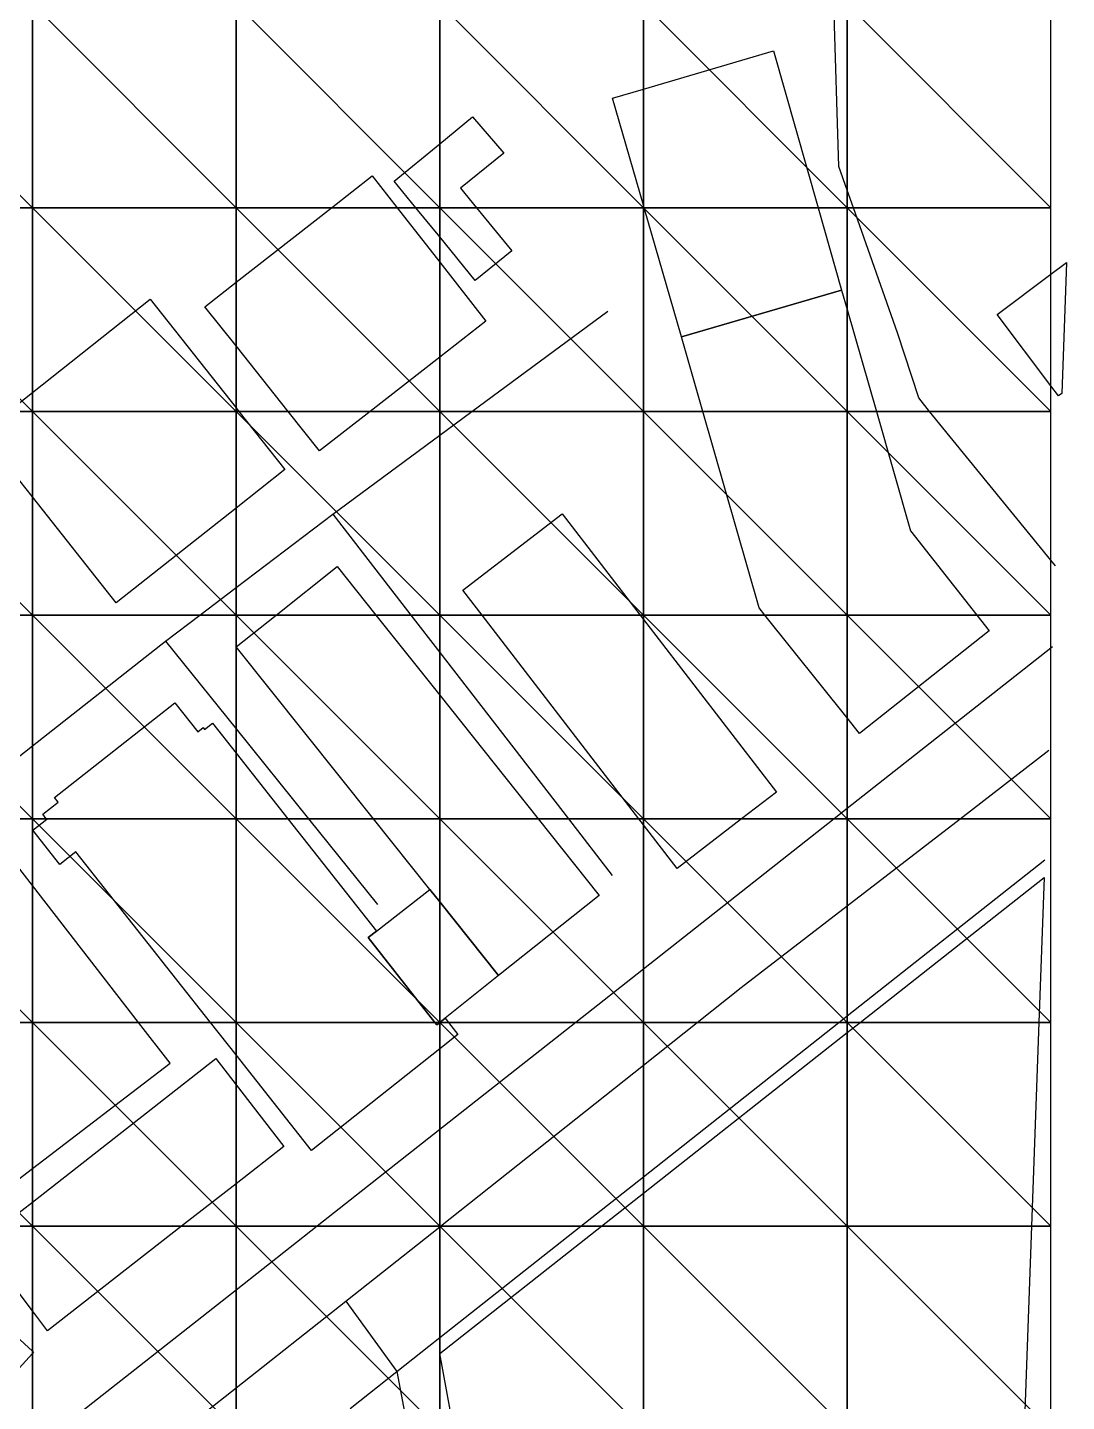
# Model space of a CAD drawing. Extents: x 0 to 812, y 0 to 720.
# Drawn here: x 659.3 to 812.3, y 274.2 to 476.5 of the extents above; entities that cross this region are included whole.
import ezdxf

# ---------------------------------------------------------------- set-up
doc = ezdxf.new("R2010")
doc.units = 0
doc.header["$LTSCALE"] = 0.0254
doc.layers.get('0').update_dxf_attribs({"color": 13, "linetype": 'CONTINUOUS'})
for name, color, linetype in [('BUILDINGS', 250, 'CONTINUOUS'), ('MAJOR_ROADS', 250, 'CONTINUOUS'), ('MINOR_ROADS', 250, 'CONTINUOUS'), ('PARKS', 250, 'CONTINUOUS'), ('PATHS', 250, 'CONTINUOUS'), ('TOPOGRAPHY', 250, 'CONTINUOUS')]:
    doc.layers.add(name, color=color, linetype=linetype)

# ---------------------------------------------------------------- blocks, each defined once
blk = doc.blocks.new('GROUP1')
at = {"color": 0}
blk.add_polyline3d([(722.07, 270, 5.42), (720, 281.23, 5.28), (719.99, 281.26, 5.28), (743.8, 300, 5.62), (750, 304.88, 5.7), (780, 328.5, 6.1), (781.91, 330, 6.09), (809.02, 351.35, 5.72), (809.02, 351.35, 5.72), (808.25, 330, 6.35), (807.16, 300, 7.34), (806.07, 270, 7.78)], dxfattribs=at)
blk = doc.blocks.new('GROUP4')
at = {"color": 0}
blk.add_polyline3d([(787.39, 431.56, 5.76), (780.91, 450, 6.34), (780, 452.6, 6.46), (778.78, 456.08, 6.61), (778.05, 480, 7.46), (777.77, 489.01, 7.88), (780, 502.39, 8.29), (781.27, 510, 8.46), (786.27, 540, 9.09), (787.48, 547.26, 9.24), (788.96, 570, 10.08), (790.91, 600, 11.59), (792.86, 630, 12.69), (794.82, 660, 13.12), (796.77, 690, 13.09), (796.89, 691.8, 13.09)], dxfattribs=at)
blk = doc.blocks.new('GROUP22')
at = {"color": 0}
blk.add_polyline3d([(810.68, 397.23, 5.09), (810, 398.07, 5.09), (792.13, 420, 5.45), (790.53, 421.97, 5.51), (787.39, 431.56, 5.76)], dxfattribs=at)
blk = doc.blocks.new('GROUP23')
at = {"color": 0}
blk.add_polyline3d([(679.62, 386.16, 5.43), (690, 373.27, 5.07), (700.69, 360, 4.79), (710.85, 347.39, 4.82)], dxfattribs=at)
blk = doc.blocks.new('GROUP36')
at = {"color": 0}
blk.add_polyline3d([(810.25, 385.33, 5.13), (810, 385.13, 5.13), (780, 361.5, 5.51), (778.1, 360, 5.5), (750, 337.86, 5.41), (740.02, 330, 5.26), (720, 314.22, 5.01), (701.95, 300, 4.93), (690, 290.59, 4.93), (663.87, 270, 5.31), (660, 266.95, 5.34), (630, 243.31, 5.96), (629.97, 243.29, 5.96), (625.68, 240, 6.09), (600, 220.34, 6.26), (586.51, 210, 6.16), (573.67, 200.17, 5.82)], dxfattribs=at)
blk = doc.blocks.new('GROUP37')
at = {"color": 0}
blk.add_polyline3d([(652.52, 416.86, 7.25), (656.48, 420, 7.49), (660, 422.79, 7.86), (677.35, 436.52, 9.04), (690, 420.53, 7.1), (690.42, 420, 7.04), (697.2, 411.43, 6.5), (690, 405.75, 6.32), (672.34, 391.81, 5.67), (660, 407.4, 6.71), (652.52, 416.86, 7.25)], close=True, dxfattribs=at)
blk = doc.blocks.new('GROUP90')
at = {"color": 0}
blk.add_polyline3d([(764.4, 335.13, 5.69), (780, 347.17, 5.76), (796.63, 360, 5.49), (809.7, 370.09, 5.33)], dxfattribs=at)
blk = doc.blocks.new('GROUP115')
at = {"color": 0}
blk.add_polyline3d([(650.11, 362.93, 4.83), (660, 370.72, 5), (679.62, 386.16, 5.43), (684.67, 390, 5.53), (690, 394.05, 5.72), (704.25, 404.88, 6.11), (720, 416.51, 6.3), (724.73, 420, 6.35), (744.74, 434.77, 6.7)], dxfattribs=at)
blk = doc.blocks.new('GROUP316')
at = {"color": 0}
blk.add_polyline3d([(723.4, 393.69, 5.54), (738.01, 404.93, 5.78), (749.51, 390, 5.38), (750, 389.36, 5.38), (769.57, 363.93, 5.43), (764.45, 360, 5.4), (754.94, 352.69, 5.38), (750, 359.11, 5.3), (749.31, 360, 5.28), (726.24, 390, 5.42), (723.4, 393.69, 5.54)], close=True, dxfattribs=at)
blk = doc.blocks.new('GROUP433')
at = {"color": 0}
blk.add_polyline3d([(612.7, 275.2, 6.22), (621.28, 281.69, 5.85), (626.09, 275.34, 5.81), (629.82, 278.13, 5.66), (630, 277.89, 5.65), (634.69, 271.75, 5.68), (650.92, 289.89, 5.12), (660, 281.59, 5.12), (660.18, 281.42, 5.12), (660, 281.23, 5.12), (649.77, 270, 5.48), (633.92, 252.6, 5.84), (632.89, 252.21, 5.86), (631.79, 252.13, 5.88), (630.73, 252.33, 5.89), (630, 252.68, 5.9), (629.73, 252.81, 5.91), (616.66, 270, 6.18), (612.7, 275.2, 6.22)], close=True, dxfattribs=at)
blk = doc.blocks.new('GROUP442')
at = {"color": 0}
blk.add_polyline3d([(812.3, 441.94, 5.35), (811.6, 422.63, 5.16), (811.13, 422.27, 5.16), (810, 423.76, 5.17), (802.07, 434.27, 5.46), (810, 440.21, 5.33), (812.3, 441.94, 5.35)], close=True, dxfattribs=at)
blk = doc.blocks.new('GROUP443')
at = {"color": 0}
blk.add_polyline3d([(690.03, 385.34, 5.39), (695.89, 390, 5.5), (704.89, 397.17, 5.77), (710.59, 390, 5.46), (720, 378.18, 5.24), (734.47, 360, 5.11), (743.47, 348.69, 5.26), (728.65, 336.9, 5.04), (720, 347.75, 4.92), (718.53, 349.6, 4.91), (710.23, 360, 4.87), (690.03, 385.34, 5.39)], close=True, dxfattribs=at)
blk = doc.blocks.new('GROUP444')
at = {"color": 0}
blk.add_polyline3d([(704.25, 404.88, 6.11), (715.75, 390, 5.44), (720, 384.51, 5.34), (738.96, 360, 5.16), (745.4, 351.66, 5.27)], dxfattribs=at)
blk = doc.blocks.new('GROUP455')
at = {"color": 0}
blk.add_polyline3d([(706.78, 273.16, 5.27), (713.7, 278.61, 5.26), (716.03, 280.45, 5.26)], dxfattribs=at)
blk = doc.blocks.new('GROUP465')
at = {"color": 0}
blk.add_polyline3d([(713.3, 453.9, 9.13), (720, 459.4, 9.27), (724.82, 463.36, 9.41), (729.42, 458.01, 8.65), (723.06, 452.87, 8.45), (725.41, 450, 8.07), (730.63, 443.63, 7.53), (725.23, 439.27, 7.45), (720, 445.69, 8), (716.48, 450, 8.48), (713.3, 453.9, 9.13)], close=True, dxfattribs=at)
blk = doc.blocks.new('GROUP466')
at = {"color": 0}
blk.add_polyline3d([(685.4, 435.42, 8.73), (690, 439.02, 8.98), (704.04, 450, 9.24), (710.05, 454.7, 9.45), (713.73, 450, 8.65), (720, 441.98, 7.77), (726.79, 433.3, 7.07), (720, 428, 6.91), (709.74, 420, 6.63), (702.27, 414.18, 6.54), (697.65, 420, 6.89), (690, 429.63, 8.03), (685.4, 435.42, 8.73)], close=True, dxfattribs=at)
blk = doc.blocks.new('GROUP532')
at = {"color": 0}
blk.add_polyline3d([(652.42, 297.61, 4.96), (655.47, 300, 4.87), (660, 303.54, 4.76), (687.01, 324.67, 4.53), (690, 320.81, 4.57), (697.02, 311.72, 4.75), (690, 306.26, 4.73), (681.97, 300, 4.8), (662.21, 284.61, 5.06), (660, 287.55, 5.01), (652.42, 297.61, 4.96)], close=True, dxfattribs=at)
blk = doc.blocks.new('GROUP543')
at = {"color": 0}
blk.add_polyline3d([(716.03, 280.45, 5.26), (718.37, 282.31, 5.26), (720, 283.59, 5.26), (740.78, 300, 5.56), (750, 307.28, 5.68), (778.77, 330, 6.05), (780, 330.98, 6.06), (809.12, 353.97, 5.65)], dxfattribs=at)
blk = doc.blocks.new('GROUP548')
at = {"color": 0}
blk.add_polyline3d([(755.59, 431, 6.33), (779.18, 437.86, 6.1), (780, 434.99, 6.02), (784.3, 420, 5.58), (789.34, 402.43, 5.35), (799.1, 390, 5.16), (800.91, 387.69, 5.17), (781.84, 372.56, 5.42), (780, 374.86, 5.42), (767.89, 390, 5.34), (767.04, 391.06, 5.36), (758.74, 420, 5.89), (755.59, 431, 6.33)], close=True, dxfattribs=at)
blk = doc.blocks.new('GROUP619')
at = {"color": 0}
blk.add_polyline3d([(706.18, 288.96, 5.1), (713.7, 278.61, 5.26), (715.28, 270, 5.35)], dxfattribs=at)
blk = doc.blocks.new('GROUP642')
at = {"color": 0}
blk.add_polyline3d([(660.05, 358.32, 4.67), (662.12, 359.92, 4.68), (662.05, 360, 4.68), (661.52, 360.7, 4.7), (663.79, 362.45, 4.76), (663.25, 363.13, 4.78), (680.99, 377.08, 5.18), (684.35, 372.81, 5.06), (685.14, 373.43, 5.07), (685.34, 373.16, 5.07), (686.51, 374.09, 5.09), (690, 369.66, 4.97), (697.61, 360, 4.77), (710.67, 343.43, 4.8), (709.47, 342.49, 4.78), (719.29, 330, 4.86), (719.58, 329.64, 4.87), (720, 329.98, 4.87), (720.03, 330, 4.87), (720.79, 330.61, 4.89), (721.27, 330, 4.9), (722.66, 328.23, 4.94), (720, 326.12, 4.91), (701.1, 311.16, 4.81), (690, 325.21, 4.52), (686.22, 330, 4.47), (666.38, 355.12, 4.65), (664.05, 353.29, 4.64), (660.05, 358.32, 4.67)], close=True, dxfattribs=at)
blk = doc.blocks.new('GROUP710')
at = {"color": 0}
blk.add_polyline3d([(569.49, 185.47, 5.13), (570, 185.8, 5.14), (573.74, 188.16, 5.25), (579.52, 191.89, 5.41), (582.66, 193.75, 5.48), (600, 206.67, 5.91), (604.47, 210, 5.99), (630, 229.02, 5.9), (636.92, 234.17, 5.84), (644.23, 240, 5.78), (645.59, 241.09, 5.75), (660, 252.47, 5.45), (682.18, 270, 5.24), (690, 276.18, 5.12), (706.18, 288.96, 5.1), (720, 299.92, 5.13), (720.1, 300, 5.13), (750, 323.71, 5.52), (757.93, 330, 5.62), (764.4, 335.13, 5.69)], dxfattribs=at)
blk = doc.blocks.new('GROUP717')
at = {"color": 0}
blk.add_polyline3d([(709.47, 342.49, 4.78), (710.67, 343.43, 4.8), (718.53, 349.6, 4.91), (720, 347.75, 4.92), (728.65, 336.9, 5.04), (720.79, 330.61, 4.89), (720.03, 330, 4.87), (720, 329.98, 4.87), (719.58, 329.64, 4.87), (719.29, 330, 4.86), (709.47, 342.49, 4.78)], close=True, dxfattribs=at)
blk = doc.blocks.new('GROUP734')
at = {"color": 0}
blk.add_polyline3d([(745.46, 466.14, 8.37), (750, 467.47, 8.16), (769.15, 473.08, 7.62), (775.72, 450, 6.49), (779.18, 437.86, 6.1), (755.59, 431, 6.33), (750.11, 450, 7.16), (750, 450.39, 7.19), (745.46, 466.14, 8.37)], close=True, dxfattribs=at)
blk = doc.blocks.new('GROUP736')
at = {"color": 0}
blk.add_polyline3d([(598.56, 322.88, 5.86), (600, 321.04, 5.83), (616.38, 300, 5.7), (628.55, 284.37, 5.59), (630, 285.48, 5.53), (648.94, 300, 4.97), (660, 308.48, 4.71), (680.29, 324.03, 4.54), (675.65, 330, 4.47), (660, 350.18, 4.61), (652.38, 360, 4.73), (650.11, 362.93, 4.83), (646.33, 360, 4.78), (630, 347.34, 4.88), (607.64, 330, 5.47), (601.93, 325.58, 5.7)], dxfattribs=at)
blk = doc.blocks.new('GROUP741')
at = {"color": 0}
for p, q in [((660, 450, 11.07), (660, 480, 16.28)), ((660, 450, 11.07), (660, 480, 16.28)), ((690, 450, 10.09), (690, 480, 14.72)), ((690, 450, 10.09), (690, 480, 14.72)), ((720, 450, 8.27), (720, 480, 11.46)), ((720, 450, 8.27), (720, 480, 11.46)), ((750, 450, 7.17), (750, 480, 8.87)), ((750, 450, 7.17), (750, 480, 8.87)), ((780, 450, 6.37), (780, 480, 7.36)), ((780, 450, 6.37), (780, 480, 7.36)), ((810, 450, 5.43), (810, 480, 5.45)), ((660, 450, 11.07), (630, 450, 10.19)), ((660, 450, 11.07), (630, 450, 10.19)), ((660, 420, 7.53), (660, 450, 11.07)), ((660, 420, 7.53), (660, 450, 11.07)), ((690, 450, 10.09), (660, 450, 11.07)), ((690, 450, 10.09), (660, 450, 11.07)), ((690, 420, 7.05), (690, 450, 10.09)), ((690, 420, 7.05), (690, 450, 10.09)), ((720, 450, 8.27), (690, 450, 10.09)), ((720, 450, 8.27), (690, 450, 10.09)), ((720, 420, 6.41), (720, 450, 8.27)), ((720, 420, 6.41), (720, 450, 8.27)), ((750, 450, 7.17), (720, 450, 8.27)), ((750, 450, 7.17), (720, 450, 8.27)), ((750, 420, 5.99), (750, 450, 7.17)), ((750, 420, 5.99), (750, 450, 7.17)), ((780, 450, 6.37), (750, 450, 7.17)), ((780, 450, 6.37), (750, 450, 7.17)), ((780, 420, 5.66), (780, 450, 6.37)), ((780, 420, 5.66), (780, 450, 6.37)), ((810, 450, 5.43), (780, 450, 6.37)), ((810, 450, 5.43), (780, 450, 6.37)), ((810, 420, 5.13), (810, 450, 5.43)), ((660, 420, 7.53), (630, 420, 7.21)), ((660, 420, 7.53), (630, 420, 7.21)), ((660, 390, 5.59), (660, 420, 7.53)), ((660, 390, 5.59), (660, 420, 7.53)), ((690, 420, 7.05), (660, 420, 7.53)), ((690, 420, 7.05), (660, 420, 7.53)), ((690, 390, 5.51), (690, 420, 7.05)), ((690, 390, 5.51), (690, 420, 7.05)), ((720, 420, 6.41), (690, 420, 7.05)), ((720, 420, 6.41), (690, 420, 7.05)), ((720, 390, 5.43), (720, 420, 6.41)), ((720, 390, 5.43), (720, 420, 6.41)), ((750, 420, 5.99), (720, 420, 6.41)), ((750, 420, 5.99), (720, 420, 6.41)), ((750, 390, 5.38), (750, 420, 5.99)), ((750, 390, 5.38), (750, 420, 5.99)), ((780, 420, 5.66), (750, 420, 5.99)), ((780, 420, 5.66), (750, 420, 5.99)), ((780, 390, 5.32), (780, 420, 5.66)), ((780, 390, 5.32), (780, 420, 5.66)), ((810, 420, 5.13), (780, 420, 5.66)), ((810, 420, 5.13), (780, 420, 5.66)), ((810, 390, 5.07), (810, 420, 5.13)), ((660, 390, 5.59), (630, 390, 5.63)), ((660, 390, 5.59), (630, 390, 5.63)), ((660, 360, 4.68), (660, 390, 5.59)), ((660, 360, 4.68), (660, 390, 5.59)), ((690, 390, 5.51), (660, 390, 5.59)), ((690, 390, 5.51), (660, 390, 5.59)), ((690, 360, 4.71), (690, 390, 5.51)), ((690, 360, 4.71), (690, 390, 5.51)), ((720, 390, 5.43), (690, 390, 5.51)), ((720, 390, 5.43), (690, 390, 5.51)), ((720, 360, 4.95), (720, 390, 5.43)), ((720, 360, 4.95), (720, 390, 5.43)), ((750, 390, 5.38), (720, 390, 5.43)), ((750, 390, 5.38), (720, 390, 5.43)), ((750, 360, 5.29), (750, 390, 5.38)), ((750, 360, 5.29), (750, 390, 5.38)), ((780, 390, 5.32), (750, 390, 5.38)), ((780, 390, 5.32), (750, 390, 5.38)), ((780, 360, 5.52), (780, 390, 5.32)), ((780, 360, 5.52), (780, 390, 5.32)), ((810, 390, 5.07), (780, 390, 5.32)), ((810, 390, 5.07), (780, 390, 5.32)), ((810, 360, 5.47), (810, 390, 5.07)), ((660, 360, 4.68), (630, 360, 4.89)), ((660, 360, 4.68), (630, 360, 4.89)), ((660, 330, 4.48), (660, 360, 4.68)), ((660, 330, 4.48), (660, 360, 4.68)), ((690, 360, 4.71), (660, 360, 4.68)), ((690, 360, 4.71), (660, 360, 4.68)), ((690, 330, 4.47), (690, 360, 4.71)), ((690, 330, 4.47), (690, 360, 4.71)), ((720, 360, 4.95), (690, 360, 4.71)), ((720, 360, 4.95), (690, 360, 4.71)), ((720, 330, 4.87), (720, 360, 4.95)), ((720, 330, 4.87), (720, 360, 4.95)), ((750, 360, 5.29), (720, 360, 4.95)), ((750, 360, 5.29), (720, 360, 4.95)), ((750, 330, 5.46), (750, 360, 5.29)), ((750, 330, 5.46), (750, 360, 5.29)), ((780, 360, 5.52), (750, 360, 5.29)), ((780, 360, 5.52), (750, 360, 5.29)), ((780, 330, 6.08), (780, 360, 5.52)), ((780, 330, 6.08), (780, 360, 5.52)), ((810, 360, 5.47), (780, 360, 5.52)), ((810, 360, 5.47), (780, 360, 5.52)), ((810, 330, 6.36), (810, 360, 5.47)), ((660, 330, 4.48), (630, 330, 4.86)), ((660, 330, 4.48), (630, 330, 4.86)), ((660, 300, 4.79), (660, 330, 4.48)), ((660, 300, 4.79), (660, 330, 4.48)), ((690, 330, 4.47), (660, 330, 4.48)), ((690, 330, 4.47), (660, 330, 4.48)), ((690, 300, 4.8), (690, 330, 4.47)), ((690, 300, 4.8), (690, 330, 4.47)), ((720, 330, 4.87), (690, 330, 4.47)), ((720, 330, 4.87), (690, 330, 4.47)), ((720, 300, 5.13), (720, 330, 4.87)), ((720, 300, 5.13), (720, 330, 4.87)), ((750, 330, 5.46), (720, 330, 4.87)), ((750, 330, 5.46), (720, 330, 4.87)), ((750, 300, 5.75), (750, 330, 5.46)), ((750, 300, 5.75), (750, 330, 5.46)), ((780, 330, 6.08), (750, 330, 5.46)), ((780, 330, 6.08), (750, 330, 5.46)), ((780, 300, 6.56), (780, 330, 6.08)), ((780, 300, 6.56), (780, 330, 6.08)), ((810, 330, 6.36), (780, 330, 6.08)), ((810, 330, 6.36), (780, 330, 6.08)), ((810, 300, 7.42), (810, 330, 6.36)), ((660, 300, 4.79), (630, 300, 5.28)), ((660, 300, 4.79), (630, 300, 5.28)), ((660, 270, 5.32), (660, 300, 4.79)), ((660, 270, 5.32), (660, 300, 4.79)), ((690, 300, 4.8), (660, 300, 4.79)), ((690, 300, 4.8), (660, 300, 4.79)), ((690, 270, 5.21), (690, 300, 4.8)), ((690, 270, 5.21), (690, 300, 4.8)), ((720, 300, 5.13), (690, 300, 4.8)), ((720, 300, 5.13), (690, 300, 4.8)), ((720, 270, 5.37), (720, 300, 5.13)), ((720, 270, 5.37), (720, 300, 5.13)), ((750, 300, 5.75), (720, 300, 5.13)), ((750, 300, 5.75), (720, 300, 5.13)), ((750, 270, 5.98), (750, 300, 5.75)), ((750, 270, 5.98), (750, 300, 5.75)), ((780, 300, 6.56), (750, 300, 5.75)), ((780, 300, 6.56), (750, 300, 5.75)), ((780, 270, 6.89), (780, 300, 6.56)), ((780, 270, 6.89), (780, 300, 6.56)), ((810, 300, 7.42), (780, 300, 6.56)), ((810, 300, 7.42), (780, 300, 6.56)), ((810, 270, 7.92), (810, 300, 7.42))]:
    blk.add_line(p, q, dxfattribs=at)
mesh = blk.add_polyface(dxfattribs=at)
corners = [(660, 450, 11.07), (630, 480, 15.11), (630, 450, 10.19)]
mesh.append_faces([[corners[k] for k in face] for face in [(0, 1, 2)]], dxfattribs={"color": 0})
mesh = blk.add_polyface(dxfattribs=at)
corners = [(660, 480, 16.28), (630, 480, 15.11), (660, 450, 11.07)]
mesh.append_faces([[corners[k] for k in face] for face in [(0, 1, 2)]], dxfattribs={"color": 0})
mesh = blk.add_polyface(dxfattribs=at)
corners = [(690, 450, 10.09), (660, 480, 16.28), (660, 450, 11.07)]
mesh.append_faces([[corners[k] for k in face] for face in [(0, 1, 2)]], dxfattribs={"color": 0})
mesh = blk.add_polyface(dxfattribs=at)
corners = [(690, 480, 14.72), (660, 480, 16.28), (690, 450, 10.09)]
mesh.append_faces([[corners[k] for k in face] for face in [(0, 1, 2)]], dxfattribs={"color": 0})
mesh = blk.add_polyface(dxfattribs=at)
corners = [(720, 450, 8.27), (690, 480, 14.72), (690, 450, 10.09)]
mesh.append_faces([[corners[k] for k in face] for face in [(0, 1, 2)]], dxfattribs={"color": 0})
mesh = blk.add_polyface(dxfattribs=at)
corners = [(720, 480, 11.46), (690, 480, 14.72), (720, 450, 8.27)]
mesh.append_faces([[corners[k] for k in face] for face in [(0, 1, 2)]], dxfattribs={"color": 0})
mesh = blk.add_polyface(dxfattribs=at)
corners = [(750, 450, 7.17), (720, 480, 11.46), (720, 450, 8.27)]
mesh.append_faces([[corners[k] for k in face] for face in [(0, 1, 2)]], dxfattribs={"color": 0})
mesh = blk.add_polyface(dxfattribs=at)
corners = [(750, 480, 8.87), (720, 480, 11.46), (750, 450, 7.17)]
mesh.append_faces([[corners[k] for k in face] for face in [(0, 1, 2)]], dxfattribs={"color": 0})
mesh = blk.add_polyface(dxfattribs=at)
corners = [(780, 450, 6.37), (750, 480, 8.87), (750, 450, 7.17)]
mesh.append_faces([[corners[k] for k in face] for face in [(0, 1, 2)]], dxfattribs={"color": 0})
mesh = blk.add_polyface(dxfattribs=at)
corners = [(780, 480, 7.36), (750, 480, 8.87), (780, 450, 6.37)]
mesh.append_faces([[corners[k] for k in face] for face in [(0, 1, 2)]], dxfattribs={"color": 0})
mesh = blk.add_polyface(dxfattribs=at)
corners = [(810, 450, 5.43), (780, 480, 7.36), (780, 450, 6.37)]
mesh.append_faces([[corners[k] for k in face] for face in [(0, 1, 2)]], dxfattribs={"color": 0})
mesh = blk.add_polyface(dxfattribs=at)
corners = [(810, 480, 5.45), (780, 480, 7.36), (810, 450, 5.43)]
mesh.append_faces([[corners[k] for k in face] for face in [(0, 1, 2)]], dxfattribs={"color": 0})
mesh = blk.add_polyface(dxfattribs=at)
corners = [(660, 420, 7.53), (630, 450, 10.19), (630, 420, 7.21)]
mesh.append_faces([[corners[k] for k in face] for face in [(0, 1, 2)]], dxfattribs={"color": 0})
mesh = blk.add_polyface(dxfattribs=at)
corners = [(660, 450, 11.07), (630, 450, 10.19), (660, 420, 7.53)]
mesh.append_faces([[corners[k] for k in face] for face in [(0, 1, 2)]], dxfattribs={"color": 0})
mesh = blk.add_polyface(dxfattribs=at)
corners = [(690, 420, 7.05), (660, 450, 11.07), (660, 420, 7.53)]
mesh.append_faces([[corners[k] for k in face] for face in [(0, 1, 2)]], dxfattribs={"color": 0})
mesh = blk.add_polyface(dxfattribs=at)
corners = [(690, 450, 10.09), (660, 450, 11.07), (690, 420, 7.05)]
mesh.append_faces([[corners[k] for k in face] for face in [(0, 1, 2)]], dxfattribs={"color": 0})
mesh = blk.add_polyface(dxfattribs=at)
corners = [(720, 420, 6.41), (690, 450, 10.09), (690, 420, 7.05)]
mesh.append_faces([[corners[k] for k in face] for face in [(0, 1, 2)]], dxfattribs={"color": 0})
mesh = blk.add_polyface(dxfattribs=at)
corners = [(720, 450, 8.27), (690, 450, 10.09), (720, 420, 6.41)]
mesh.append_faces([[corners[k] for k in face] for face in [(0, 1, 2)]], dxfattribs={"color": 0})
mesh = blk.add_polyface(dxfattribs=at)
corners = [(750, 420, 5.99), (720, 450, 8.27), (720, 420, 6.41)]
mesh.append_faces([[corners[k] for k in face] for face in [(0, 1, 2)]], dxfattribs={"color": 0})
mesh = blk.add_polyface(dxfattribs=at)
corners = [(750, 450, 7.17), (720, 450, 8.27), (750, 420, 5.99)]
mesh.append_faces([[corners[k] for k in face] for face in [(0, 1, 2)]], dxfattribs={"color": 0})
mesh = blk.add_polyface(dxfattribs=at)
corners = [(780, 420, 5.66), (750, 450, 7.17), (750, 420, 5.99)]
mesh.append_faces([[corners[k] for k in face] for face in [(0, 1, 2)]], dxfattribs={"color": 0})
mesh = blk.add_polyface(dxfattribs=at)
corners = [(780, 450, 6.37), (750, 450, 7.17), (780, 420, 5.66)]
mesh.append_faces([[corners[k] for k in face] for face in [(0, 1, 2)]], dxfattribs={"color": 0})
mesh = blk.add_polyface(dxfattribs=at)
corners = [(810, 420, 5.13), (780, 450, 6.37), (780, 420, 5.66)]
mesh.append_faces([[corners[k] for k in face] for face in [(0, 1, 2)]], dxfattribs={"color": 0})
mesh = blk.add_polyface(dxfattribs=at)
corners = [(810, 450, 5.43), (780, 450, 6.37), (810, 420, 5.13)]
mesh.append_faces([[corners[k] for k in face] for face in [(0, 1, 2)]], dxfattribs={"color": 0})
mesh = blk.add_polyface(dxfattribs=at)
corners = [(660, 390, 5.59), (630, 420, 7.21), (630, 390, 5.63)]
mesh.append_faces([[corners[k] for k in face] for face in [(0, 1, 2)]], dxfattribs={"color": 0})
mesh = blk.add_polyface(dxfattribs=at)
corners = [(660, 420, 7.53), (630, 420, 7.21), (660, 390, 5.59)]
mesh.append_faces([[corners[k] for k in face] for face in [(0, 1, 2)]], dxfattribs={"color": 0})
mesh = blk.add_polyface(dxfattribs=at)
corners = [(690, 390, 5.51), (660, 420, 7.53), (660, 390, 5.59)]
mesh.append_faces([[corners[k] for k in face] for face in [(0, 1, 2)]], dxfattribs={"color": 0})
mesh = blk.add_polyface(dxfattribs=at)
corners = [(690, 420, 7.05), (660, 420, 7.53), (690, 390, 5.51)]
mesh.append_faces([[corners[k] for k in face] for face in [(0, 1, 2)]], dxfattribs={"color": 0})
mesh = blk.add_polyface(dxfattribs=at)
corners = [(720, 390, 5.43), (690, 420, 7.05), (690, 390, 5.51)]
mesh.append_faces([[corners[k] for k in face] for face in [(0, 1, 2)]], dxfattribs={"color": 0})
mesh = blk.add_polyface(dxfattribs=at)
corners = [(720, 420, 6.41), (690, 420, 7.05), (720, 390, 5.43)]
mesh.append_faces([[corners[k] for k in face] for face in [(0, 1, 2)]], dxfattribs={"color": 0})
mesh = blk.add_polyface(dxfattribs=at)
corners = [(750, 390, 5.38), (720, 420, 6.41), (720, 390, 5.43)]
mesh.append_faces([[corners[k] for k in face] for face in [(0, 1, 2)]], dxfattribs={"color": 0})
mesh = blk.add_polyface(dxfattribs=at)
corners = [(750, 420, 5.99), (720, 420, 6.41), (750, 390, 5.38)]
mesh.append_faces([[corners[k] for k in face] for face in [(0, 1, 2)]], dxfattribs={"color": 0})
mesh = blk.add_polyface(dxfattribs=at)
corners = [(780, 390, 5.32), (750, 420, 5.99), (750, 390, 5.38)]
mesh.append_faces([[corners[k] for k in face] for face in [(0, 1, 2)]], dxfattribs={"color": 0})
mesh = blk.add_polyface(dxfattribs=at)
corners = [(780, 420, 5.66), (750, 420, 5.99), (780, 390, 5.32)]
mesh.append_faces([[corners[k] for k in face] for face in [(0, 1, 2)]], dxfattribs={"color": 0})
mesh = blk.add_polyface(dxfattribs=at)
corners = [(810, 390, 5.07), (780, 420, 5.66), (780, 390, 5.32)]
mesh.append_faces([[corners[k] for k in face] for face in [(0, 1, 2)]], dxfattribs={"color": 0})
mesh = blk.add_polyface(dxfattribs=at)
corners = [(810, 420, 5.13), (780, 420, 5.66), (810, 390, 5.07)]
mesh.append_faces([[corners[k] for k in face] for face in [(0, 1, 2)]], dxfattribs={"color": 0})
mesh = blk.add_polyface(dxfattribs=at)
corners = [(660, 360, 4.68), (630, 390, 5.63), (630, 360, 4.89)]
mesh.append_faces([[corners[k] for k in face] for face in [(0, 1, 2)]], dxfattribs={"color": 0})
mesh = blk.add_polyface(dxfattribs=at)
corners = [(660, 390, 5.59), (630, 390, 5.63), (660, 360, 4.68)]
mesh.append_faces([[corners[k] for k in face] for face in [(0, 1, 2)]], dxfattribs={"color": 0})
mesh = blk.add_polyface(dxfattribs=at)
corners = [(690, 360, 4.71), (660, 390, 5.59), (660, 360, 4.68)]
mesh.append_faces([[corners[k] for k in face] for face in [(0, 1, 2)]], dxfattribs={"color": 0})
mesh = blk.add_polyface(dxfattribs=at)
corners = [(690, 390, 5.51), (660, 390, 5.59), (690, 360, 4.71)]
mesh.append_faces([[corners[k] for k in face] for face in [(0, 1, 2)]], dxfattribs={"color": 0})
mesh = blk.add_polyface(dxfattribs=at)
corners = [(720, 360, 4.95), (690, 390, 5.51), (690, 360, 4.71)]
mesh.append_faces([[corners[k] for k in face] for face in [(0, 1, 2)]], dxfattribs={"color": 0})
mesh = blk.add_polyface(dxfattribs=at)
corners = [(720, 390, 5.43), (690, 390, 5.51), (720, 360, 4.95)]
mesh.append_faces([[corners[k] for k in face] for face in [(0, 1, 2)]], dxfattribs={"color": 0})
mesh = blk.add_polyface(dxfattribs=at)
corners = [(750, 360, 5.29), (720, 390, 5.43), (720, 360, 4.95)]
mesh.append_faces([[corners[k] for k in face] for face in [(0, 1, 2)]], dxfattribs={"color": 0})
mesh = blk.add_polyface(dxfattribs=at)
corners = [(750, 390, 5.38), (720, 390, 5.43), (750, 360, 5.29)]
mesh.append_faces([[corners[k] for k in face] for face in [(0, 1, 2)]], dxfattribs={"color": 0})
mesh = blk.add_polyface(dxfattribs=at)
corners = [(780, 360, 5.52), (750, 390, 5.38), (750, 360, 5.29)]
mesh.append_faces([[corners[k] for k in face] for face in [(0, 1, 2)]], dxfattribs={"color": 0})
mesh = blk.add_polyface(dxfattribs=at)
corners = [(780, 390, 5.32), (750, 390, 5.38), (780, 360, 5.52)]
mesh.append_faces([[corners[k] for k in face] for face in [(0, 1, 2)]], dxfattribs={"color": 0})
mesh = blk.add_polyface(dxfattribs=at)
corners = [(810, 360, 5.47), (780, 390, 5.32), (780, 360, 5.52)]
mesh.append_faces([[corners[k] for k in face] for face in [(0, 1, 2)]], dxfattribs={"color": 0})
mesh = blk.add_polyface(dxfattribs=at)
corners = [(810, 390, 5.07), (780, 390, 5.32), (810, 360, 5.47)]
mesh.append_faces([[corners[k] for k in face] for face in [(0, 1, 2)]], dxfattribs={"color": 0})
mesh = blk.add_polyface(dxfattribs=at)
corners = [(660, 330, 4.48), (630, 360, 4.89), (630, 330, 4.86)]
mesh.append_faces([[corners[k] for k in face] for face in [(0, 1, 2)]], dxfattribs={"color": 0})
mesh = blk.add_polyface(dxfattribs=at)
corners = [(660, 360, 4.68), (630, 360, 4.89), (660, 330, 4.48)]
mesh.append_faces([[corners[k] for k in face] for face in [(0, 1, 2)]], dxfattribs={"color": 0})
mesh = blk.add_polyface(dxfattribs=at)
corners = [(690, 330, 4.47), (660, 360, 4.68), (660, 330, 4.48)]
mesh.append_faces([[corners[k] for k in face] for face in [(0, 1, 2)]], dxfattribs={"color": 0})
mesh = blk.add_polyface(dxfattribs=at)
corners = [(690, 360, 4.71), (660, 360, 4.68), (690, 330, 4.47)]
mesh.append_faces([[corners[k] for k in face] for face in [(0, 1, 2)]], dxfattribs={"color": 0})
mesh = blk.add_polyface(dxfattribs=at)
corners = [(720, 330, 4.87), (690, 360, 4.71), (690, 330, 4.47)]
mesh.append_faces([[corners[k] for k in face] for face in [(0, 1, 2)]], dxfattribs={"color": 0})
mesh = blk.add_polyface(dxfattribs=at)
corners = [(720, 360, 4.95), (690, 360, 4.71), (720, 330, 4.87)]
mesh.append_faces([[corners[k] for k in face] for face in [(0, 1, 2)]], dxfattribs={"color": 0})
mesh = blk.add_polyface(dxfattribs=at)
corners = [(750, 330, 5.46), (720, 360, 4.95), (720, 330, 4.87)]
mesh.append_faces([[corners[k] for k in face] for face in [(0, 1, 2)]], dxfattribs={"color": 0})
mesh = blk.add_polyface(dxfattribs=at)
corners = [(750, 360, 5.29), (720, 360, 4.95), (750, 330, 5.46)]
mesh.append_faces([[corners[k] for k in face] for face in [(0, 1, 2)]], dxfattribs={"color": 0})
mesh = blk.add_polyface(dxfattribs=at)
corners = [(780, 330, 6.08), (750, 360, 5.29), (750, 330, 5.46)]
mesh.append_faces([[corners[k] for k in face] for face in [(0, 1, 2)]], dxfattribs={"color": 0})
mesh = blk.add_polyface(dxfattribs=at)
corners = [(780, 360, 5.52), (750, 360, 5.29), (780, 330, 6.08)]
mesh.append_faces([[corners[k] for k in face] for face in [(0, 1, 2)]], dxfattribs={"color": 0})
mesh = blk.add_polyface(dxfattribs=at)
corners = [(810, 330, 6.36), (780, 360, 5.52), (780, 330, 6.08)]
mesh.append_faces([[corners[k] for k in face] for face in [(0, 1, 2)]], dxfattribs={"color": 0})
mesh = blk.add_polyface(dxfattribs=at)
corners = [(810, 360, 5.47), (780, 360, 5.52), (810, 330, 6.36)]
mesh.append_faces([[corners[k] for k in face] for face in [(0, 1, 2)]], dxfattribs={"color": 0})
mesh = blk.add_polyface(dxfattribs=at)
corners = [(660, 300, 4.79), (630, 330, 4.86), (630, 300, 5.28)]
mesh.append_faces([[corners[k] for k in face] for face in [(0, 1, 2)]], dxfattribs={"color": 0})
mesh = blk.add_polyface(dxfattribs=at)
corners = [(660, 330, 4.48), (630, 330, 4.86), (660, 300, 4.79)]
mesh.append_faces([[corners[k] for k in face] for face in [(0, 1, 2)]], dxfattribs={"color": 0})
mesh = blk.add_polyface(dxfattribs=at)
corners = [(690, 300, 4.8), (660, 330, 4.48), (660, 300, 4.79)]
mesh.append_faces([[corners[k] for k in face] for face in [(0, 1, 2)]], dxfattribs={"color": 0})
mesh = blk.add_polyface(dxfattribs=at)
corners = [(690, 330, 4.47), (660, 330, 4.48), (690, 300, 4.8)]
mesh.append_faces([[corners[k] for k in face] for face in [(0, 1, 2)]], dxfattribs={"color": 0})
mesh = blk.add_polyface(dxfattribs=at)
corners = [(720, 300, 5.13), (690, 330, 4.47), (690, 300, 4.8)]
mesh.append_faces([[corners[k] for k in face] for face in [(0, 1, 2)]], dxfattribs={"color": 0})
mesh = blk.add_polyface(dxfattribs=at)
corners = [(720, 330, 4.87), (690, 330, 4.47), (720, 300, 5.13)]
mesh.append_faces([[corners[k] for k in face] for face in [(0, 1, 2)]], dxfattribs={"color": 0})
mesh = blk.add_polyface(dxfattribs=at)
corners = [(750, 300, 5.75), (720, 330, 4.87), (720, 300, 5.13)]
mesh.append_faces([[corners[k] for k in face] for face in [(0, 1, 2)]], dxfattribs={"color": 0})
mesh = blk.add_polyface(dxfattribs=at)
corners = [(750, 330, 5.46), (720, 330, 4.87), (750, 300, 5.75)]
mesh.append_faces([[corners[k] for k in face] for face in [(0, 1, 2)]], dxfattribs={"color": 0})
mesh = blk.add_polyface(dxfattribs=at)
corners = [(780, 300, 6.56), (750, 330, 5.46), (750, 300, 5.75)]
mesh.append_faces([[corners[k] for k in face] for face in [(0, 1, 2)]], dxfattribs={"color": 0})
mesh = blk.add_polyface(dxfattribs=at)
corners = [(780, 330, 6.08), (750, 330, 5.46), (780, 300, 6.56)]
mesh.append_faces([[corners[k] for k in face] for face in [(0, 1, 2)]], dxfattribs={"color": 0})
mesh = blk.add_polyface(dxfattribs=at)
corners = [(810, 300, 7.42), (780, 330, 6.08), (780, 300, 6.56)]
mesh.append_faces([[corners[k] for k in face] for face in [(0, 1, 2)]], dxfattribs={"color": 0})
mesh = blk.add_polyface(dxfattribs=at)
corners = [(810, 330, 6.36), (780, 330, 6.08), (810, 300, 7.42)]
mesh.append_faces([[corners[k] for k in face] for face in [(0, 1, 2)]], dxfattribs={"color": 0})
mesh = blk.add_polyface(dxfattribs=at)
corners = [(660, 270, 5.32), (630, 300, 5.28), (630, 270, 5.79)]
mesh.append_faces([[corners[k] for k in face] for face in [(0, 1, 2)]], dxfattribs={"color": 0})
mesh = blk.add_polyface(dxfattribs=at)
corners = [(660, 300, 4.79), (630, 300, 5.28), (660, 270, 5.32)]
mesh.append_faces([[corners[k] for k in face] for face in [(0, 1, 2)]], dxfattribs={"color": 0})
mesh = blk.add_polyface(dxfattribs=at)
corners = [(690, 270, 5.21), (660, 300, 4.79), (660, 270, 5.32)]
mesh.append_faces([[corners[k] for k in face] for face in [(0, 1, 2)]], dxfattribs={"color": 0})
mesh = blk.add_polyface(dxfattribs=at)
corners = [(690, 300, 4.8), (660, 300, 4.79), (690, 270, 5.21)]
mesh.append_faces([[corners[k] for k in face] for face in [(0, 1, 2)]], dxfattribs={"color": 0})
mesh = blk.add_polyface(dxfattribs=at)
corners = [(720, 270, 5.37), (690, 300, 4.8), (690, 270, 5.21)]
mesh.append_faces([[corners[k] for k in face] for face in [(0, 1, 2)]], dxfattribs={"color": 0})
mesh = blk.add_polyface(dxfattribs=at)
corners = [(720, 300, 5.13), (690, 300, 4.8), (720, 270, 5.37)]
mesh.append_faces([[corners[k] for k in face] for face in [(0, 1, 2)]], dxfattribs={"color": 0})
mesh = blk.add_polyface(dxfattribs=at)
corners = [(750, 270, 5.98), (720, 300, 5.13), (720, 270, 5.37)]
mesh.append_faces([[corners[k] for k in face] for face in [(0, 1, 2)]], dxfattribs={"color": 0})
mesh = blk.add_polyface(dxfattribs=at)
corners = [(750, 300, 5.75), (720, 300, 5.13), (750, 270, 5.98)]
mesh.append_faces([[corners[k] for k in face] for face in [(0, 1, 2)]], dxfattribs={"color": 0})
mesh = blk.add_polyface(dxfattribs=at)
corners = [(780, 270, 6.89), (750, 300, 5.75), (750, 270, 5.98)]
mesh.append_faces([[corners[k] for k in face] for face in [(0, 1, 2)]], dxfattribs={"color": 0})
mesh = blk.add_polyface(dxfattribs=at)
corners = [(780, 300, 6.56), (750, 300, 5.75), (780, 270, 6.89)]
mesh.append_faces([[corners[k] for k in face] for face in [(0, 1, 2)]], dxfattribs={"color": 0})
mesh = blk.add_polyface(dxfattribs=at)
corners = [(810, 270, 7.92), (780, 300, 6.56), (780, 270, 6.89)]
mesh.append_faces([[corners[k] for k in face] for face in [(0, 1, 2)]], dxfattribs={"color": 0})
mesh = blk.add_polyface(dxfattribs=at)
corners = [(810, 300, 7.42), (780, 300, 6.56), (810, 270, 7.92)]
mesh.append_faces([[corners[k] for k in face] for face in [(0, 1, 2)]], dxfattribs={"color": 0})

msp = doc.modelspace()

# ---------------------------------------------------------------- block references
at = {"layer": 'BUILDINGS', "color": 0}
for name in ['GROUP734', 'GROUP465', 'GROUP466', 'GROUP442', 'GROUP548', 'GROUP37', 'GROUP316', 'GROUP443', 'GROUP642', 'GROUP717', 'GROUP532', 'GROUP433']:
    msp.add_blockref(name, (0, 0), dxfattribs=at)
at = {"layer": 'MAJOR_ROADS', "color": 0}
for name in ['GROUP90', 'GROUP710']:
    msp.add_blockref(name, (0, 0), dxfattribs=at)
at = {"layer": 'MINOR_ROADS', "color": 0}
for name in ['GROUP115', 'GROUP22', 'GROUP444', 'GROUP23', 'GROUP736', 'GROUP619']:
    msp.add_blockref(name, (0, 0), dxfattribs=at)
at = {"layer": 'PARKS', "color": 0}
msp.add_blockref('GROUP1', (0, 0), dxfattribs=at)
at = {"layer": 'PATHS', "color": 0}
for name in ['GROUP4', 'GROUP36', 'GROUP543', 'GROUP455']:
    msp.add_blockref(name, (0, 0), dxfattribs=at)
at = {"layer": 'TOPOGRAPHY', "color": 0}
msp.add_blockref('GROUP741', (0, 0), dxfattribs=at)

doc.saveas('drawing.dxf')
